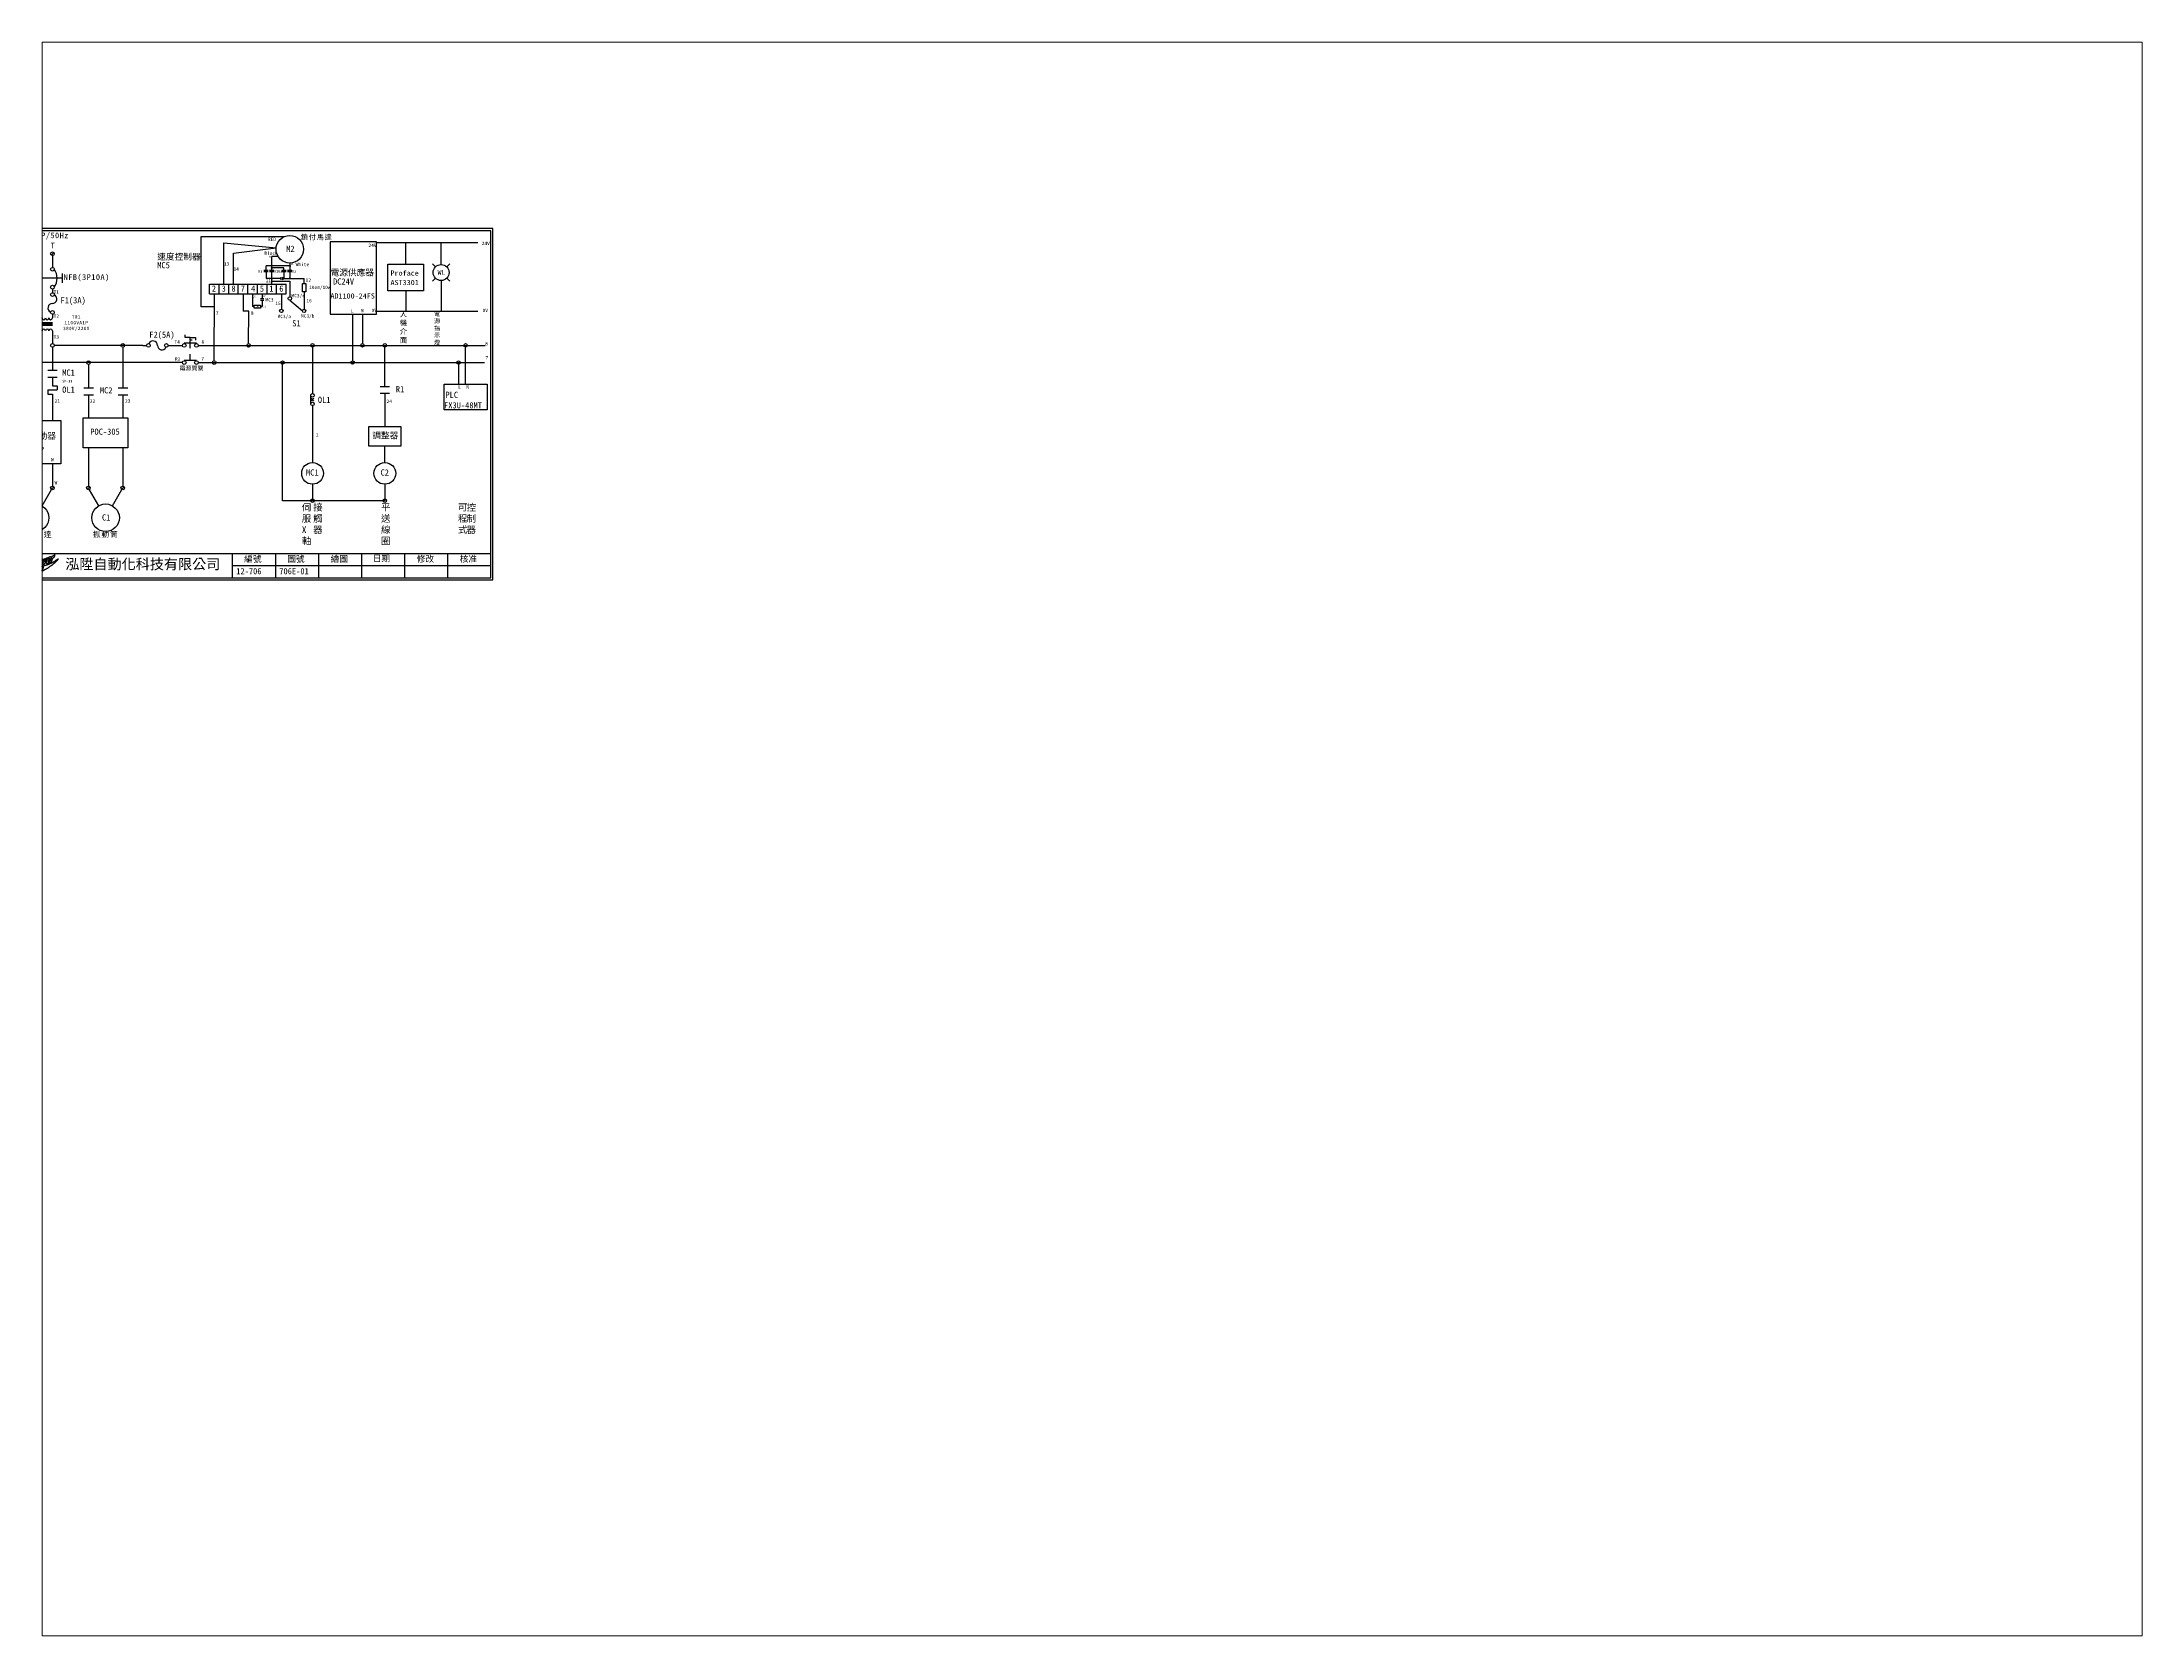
# Paper-space layout '配置1' of a CAD drawing. Extents: x 26 to 231, y 20 to 176.
# The model-space entities are those that its viewports show. They can reach past a viewport. Long polylines and large blocks are cut down to what shows.
import ezdxf
from ezdxf.enums import TextEntityAlignment as Align

# ---------------------------------------------------------------- set-up
doc = ezdxf.new("R2010")
doc.units = 0
doc.linetypes.add('DASHED', pattern=[0.2, 0.1, -0.1])
doc.linetypes.add('HIDDEN9', pattern=[3.5, 2, -1.5])
doc.layers.get('0').update_dxf_attribs({"linetype": 'CONTINUOUS'})
for name, color, linetype in [('7', 7, 'CONTINUOUS'), ('圖框層', 7, 'CONTINUOUS'), ('標尺寸層', 3, 'CONTINUOUS'), ('輪廓線層', 7, 'CONTINUOUS')]:
    doc.layers.add(name, color=color, linetype=linetype)
doc.styles.add('CNS', font='romanc.shx', dxfattribs={"bigfont": 'chineset.shx'})
doc.styles.add('STSL', font='KAIU.TTF')
doc.styles.add('標楷體', font='KAIU.TTF')

# ---------------------------------------------------------------- blocks, each defined once
blk = doc.blocks.new('FUSE')
at = {"color": 7}
for p, q in [((0, 0), (2.1, 0)), ((14.6, 0), (16.8, 0))]:
    blk.add_line(p, q, dxfattribs=at)
for centre in [(3.2, 0), (13.6, 0)]:
    blk.add_circle(centre, 1.07)
for centre, start, end in [((5.8, 0), 0, 156.116), ((11, 0), 180, 336.116)]:
    blk.add_arc(centre, 2.59, start, end, dxfattribs=at)

msp = doc.modelspace()

# ---------------------------------------------------------------- linework, layer by layer
for p, q in [((195.8, 451.7), (168.8, 451.7)), ((168.8, 451.7), (168.8, 409.7)), ((195.8, 409.7), (195.8, 451.7)), ((-1.7, 445.5), (-3.2, 444)), ((8.3, 445.5), (6.8, 444)), ((225.6, 451.1), (195.8, 451.1)), ((254.6, 451.1), (225.6, 451.1)), ((233.3, 442.5), (233.3, 451.1)), ((233.3, 438.6), (233.3, 442.5)), ((230, 437.2), (228.2, 439)), ((230, 430.6), (228.2, 428.9)), ((233.3, 429.3), (233.3, 425.3)), ((236.6, 437.2), (238.3, 439)), ((236.6, 430.6), (238.3, 428.9)), ((233.3, 425.3), (233.3, 411.2)), ((7.5, 407.5), (7.5, 407.5)), ((168.8, 409.7), (191.8, 409.7)), ((181.9, 409.7), (181.9, 382.6)), ((187.6, 409.7), (187.6, 392.6)), ((191.8, 409.7), (195.8, 409.7)), ((225.6, 411.2), (195.8, 411.2)), ((254.6, 411.2), (225.6, 411.2)), ((7.5, 400.1), (7.5, 392.7)), ((7.5, 390.5), (7.6, 377.2)), ((60.1, 391.6), (8.6, 391.6)), ((48.5, 390.5), (48.5, 366.9)), ((74.8, 391.6), (83, 391.6)), ((76.9, 391.6), (83, 391.6)), ((84.6, 396.2), (84.6, 397.7)), ((87.6, 396.2), (84.6, 396.2)), ((87.6, 396.2), (90.6, 396.2)), ((88.6, 394.6), (87.6, 394.9)), ((88.6, 394.6), (87.6, 394.4)), ((90.6, 396.2), (90.6, 394.7)), ((92.3, 391.6), (258.9, 391.6)), ((158.6, 391.6), (158.6, 363.6)), ((200.6, 367.8), (200.6, 391.6)), ((247.5, 369.1), (247.5, 391.6)), ((83, 381.6), (-11.4, 381.6)), ((28.5, 380.5), (28.5, 366.9)), ((92.3, 381.6), (258.5, 381.6)), ((7.5, 373.2), (7.5, 368.2)), ((235, 369.1), (260, 369.1)), ((235, 354.1), (235, 369.1)), ((260, 369.1), (260, 354.1)), ((28.4, 362.9), (28.4, 357)), ((28.4, 357), (28.4, 349.5)), ((48.4, 362.9), (48.4, 357)), ((48.4, 357), (48.4, 349.5)), ((158.6, 356.6), (158.6, 323.6)), ((200.6, 363.8), (200.6, 344.4)), ((260, 354.1), (235, 354.1)), ((28.4, 332.1), (28.4, 309.8)), ((48.4, 332.1), (48.4, 309.8)), ((200.6, 323.6), (200.6, 333.1)), ((7.5, 322.9), (7.5, 309.8)), ((-1.7, 309.5), (-3.3, 308)), ((1.5, 298.4), (7, 307.9)), ((8.3, 309.5), (6.8, 308)), ((29.2, 309.5), (27.7, 308)), ((34.4, 298.4), (29, 307.8)), ((42.4, 298.4), (47.9, 307.9)), ((49.2, 309.5), (47.7, 308)), ((158.6, 311), (158.6, 301.4)), ((200.6, 311), (200.6, 301.4))]:
    msp.add_line(p, q)
at = {"color": 7, "linetype": 'HIDDEN9'}
msp.add_line((13.2, 430.6), (-9.8, 430.6), dxfattribs=at)
msp.add_lwpolyline([(191.3, 344.4), (209.9, 344.4), (209.9, 333.1), (191.3, 333.1)], close=True)
for centre, radius in [((145.4, 447.4), 8), ((-2.4, 444.8), 1.07), ((7.5, 444.8), 1.07), ((-2.4, 435.8), 1.07), ((7.5, 435.8), 1.07), ((233.3, 433.9), 4.64), ((-2.4, 425.4), 1.07), ((7.5, 425.4), 1.07), ((7.5, 391.6), 1.07), ((48.4, 391.6), 1.07), ((121.5, 391.6), 1.07), ((187.6, 391.6), 1), ((28.4, 381.6), 1.07), ((101.5, 381.6), 1.07), ((181.9, 381.6), 1), ((158.6, 317.3), 6.3), ((200.6, 317.3), 6.3), ((-2.5, 308.8), 1.07), ((7.5, 308.8), 1.07), ((28.4, 308.8), 1.07), ((48.4, 308.8), 1.07), ((-2.5, 291.5), 8), ((38.4, 291.5), 8)]:
    msp.add_circle(centre, radius)
at = {"color": 7}
for centre in [(-8.8, 430.6), (1.2, 430.6)]:
    msp.add_arc(centre, 9.05, 325.1286, 34.8714, dxfattribs=at)
at = {"layer": '7'}
for p, q in [((84.1, 393), (91.2, 393)), ((87.6, 394.9), (87.6, 396.2)), ((87.6, 393), (87.6, 394.4)), ((84.1, 383), (91.2, 383))]:
    msp.add_line(p, q, dxfattribs=at)
at = {"layer": '7', "linetype": 'DASHED'}
msp.add_line((87.6, 383), (87.6, 393), dxfattribs=at)
at = {"layer": '7'}
for centre in [(84.1, 391.6), (91.2, 391.6), (84.1, 381.6), (91.2, 381.6)]:
    msp.add_circle(centre, 1.07, dxfattribs=at)
at = {"layer": '圖框層', "color": 7}
for p, q in [((263.4, 459.4), (-23.6, 459.4)), ((262.2, 458.2), (-22.3, 458.2)), ((262.2, 256.7), (262.2, 458.2)), ((263.4, 255.5), (263.4, 459.4)), ((-22.3, 270.7), (262.2, 270.7)), ((112.2, 256.7), (112.2, 270.7)), ((137.2, 256.7), (137.2, 270.7)), ((162.2, 256.7), (162.2, 270.7)), ((187.2, 256.7), (187.2, 270.7)), ((212.2, 256.7), (212.2, 270.7)), ((237.2, 256.7), (237.2, 270.7)), ((-22.3, 256.7), (262.2, 256.7)), ((112.2, 263.7), (262.2, 263.7)), ((-23.6, 255.5), (263.4, 255.5))]:
    msp.add_line(p, q, dxfattribs=at)
at = {"layer": '標尺寸層', "color": 7}
for p, q in [((94, 414), (94, 454.9)), ((94, 454.9), (142.4, 454.9)), ((-2.4, 443.7), (-2.4, 436.8)), ((7.5, 443.7), (7.5, 436.8)), ((107.1, 427.1), (107.1, 451.1)), ((107.1, 451.1), (137.4, 448.2)), ((112.7, 445.2), (137.4, 448.2)), ((112.7, 427.1), (112.7, 445.2)), ((138.5, 443.3), (135, 443.3)), ((135, 435.3), (135, 443.3)), ((145.4, 439.4), (145.4, 435.3)), ((212.8, 438.7), (212.8, 451.1)), ((13.2, 433.3), (13.2, 427.9)), ((98.8, 421.6), (98.8, 427.1)), ((98.8, 427.1), (104.3, 427.1)), ((104.3, 421.6), (104.3, 427.1)), ((104.3, 421.6), (104.3, 427.1)), ((104.3, 427.1), (109.9, 427.1)), ((109.9, 421.6), (109.9, 427.1)), ((109.9, 421.6), (109.9, 427.1)), ((109.9, 427.1), (115.5, 427.1)), ((115.5, 421.6), (115.5, 427.1)), ((115.5, 421.6), (115.5, 427.1)), ((115.5, 427.1), (121, 427.1)), ((121, 421.6), (121, 427.1)), ((121, 421.6), (121, 427.1)), ((121, 427.1), (126.6, 427.1)), ((126.6, 421.6), (126.6, 427.1)), ((126.6, 421.6), (126.6, 427.1)), ((126.6, 427.1), (132.2, 427.1)), ((130.3, 435.3), (132.8, 435.3)), ((130.3, 434.4), (132.8, 434.4)), ((131.6, 435.3), (131.6, 437.7)), ((145.4, 437.7), (131.6, 437.7)), ((131.6, 434.4), (131.6, 430.5)), ((135, 430.5), (131.6, 430.5)), ((132.2, 421.6), (132.2, 427.1)), ((132.2, 421.6), (132.2, 427.1)), ((132.2, 427.1), (137.7, 427.1)), ((133.7, 435.3), (136.2, 435.3)), ((133.7, 434.4), (136.2, 434.4)), ((142, 436.6), (135, 436.6)), ((135, 427.1), (135, 434.4)), ((140.2, 430.5), (135, 430.5)), ((135, 428.8), (145.4, 428.8)), ((137.7, 421.6), (137.7, 427.1)), ((137.7, 421.6), (137.7, 427.1)), ((137.7, 427.1), (143.3, 427.1)), ((140.2, 431.3), (140.2, 429.7)), ((140.7, 435.3), (143.2, 435.3)), ((140.7, 434.4), (143.2, 434.4)), ((141.1, 430.5), (145.1, 430.5)), ((142, 435.3), (142, 436.6)), ((142, 434.4), (142, 430.5)), ((143.3, 421.6), (143.3, 427.1)), ((144.1, 435.3), (146.6, 435.3)), ((144.1, 434.4), (146.6, 434.4)), ((145.4, 434.4), (145.4, 430.8)), ((145.4, 428.8), (145.4, 419.8)), ((145.7, 430.5), (153.7, 430.5)), ((153.7, 427.5), (153.7, 430.5)), ((-2.4, 424.3), (-2.4, 424.3)), ((7.5, 424.3), (7.5, 424.3)), ((98.8, 421.6), (104.3, 421.6)), ((101.5, 382.7), (101.6, 421.6)), ((104.3, 421.6), (109.9, 421.6)), ((109.9, 421.6), (115.5, 421.6)), ((115.5, 421.6), (121, 421.6)), ((118.3, 421.6), (118.3, 411.5)), ((121, 421.6), (126.6, 421.6)), ((123.8, 421.6), (123.8, 414.2)), ((126.6, 421.6), (132.2, 421.6)), ((128.4, 418.8), (130.3, 418.8)), ((128.4, 417.9), (130.3, 417.9)), ((129.4, 421.6), (129.4, 418.8)), ((129.4, 417.9), (129.4, 414.2)), ((132.2, 421.6), (137.7, 421.6)), ((137.7, 421.6), (143.3, 421.6)), ((140.5, 421.6), (140.5, 412.6)), ((145.4, 417.8), (152.7, 411.6)), ((153.7, 422.7), (153.7, 412.6)), ((212.8, 423.2), (212.8, 411.2)), ((7.5, 404.7), (-12.4, 404.6)), ((7.5, 403.9), (-12.4, 403.9)), ((7.5, 403.2), (-12.4, 403.1)), ((101.6, 414), (94, 414)), ((121.6, 411.5), (118.3, 411.5)), ((121.5, 392.7), (121.6, 411.5)), ((124.8, 414.2), (123.8, 414.2)), ((128.4, 414.2), (129.4, 414.2)), ((141.2, 301.4), (141.2, 381.6)), ((243.4, 381.6), (243.4, 369.1)), ((4.8, 377.2), (10.3, 377.2)), ((4.8, 373.2), (10.3, 373.2)), ((7.5, 368.2), (10.3, 368.2)), ((10.3, 368.2), (10.3, 365.7)), ((25.7, 366.9), (31.3, 366.9)), ((45.7, 366.9), (51.3, 366.9)), ((197.8, 367.8), (203.4, 367.8)), ((4.8, 365.7), (10.3, 365.7)), ((4.8, 365.7), (4.8, 363.2)), ((4.8, 363.2), (7.5, 363.2)), ((7.5, 363.2), (7.5, 361.8)), ((7.5, 361.8), (7.5, 347.9)), ((25.7, 362.9), (31.3, 362.9)), ((28.4, 362.9), (28.4, 357)), ((45.7, 362.9), (51.3, 362.9)), ((157.6, 357.6), (157.6, 362.6)), ((157.6, 359.2), (159.3, 361)), ((158.5, 360.1), (157.6, 361)), ((159.3, 359.2), (158.5, 360.1)), ((197.8, 363.8), (203.4, 363.8)), ((-17.5, 347.9), (7.5, 347.9)), ((7.5, 347.9), (12.5, 347.9)), ((12.5, 347.9), (12.5, 322.9)), ((12.5, 322.9), (-12.5, 322.9)), ((-2.5, 309.8), (-2.5, 322.9)), ((-2.5, 299.5), (-2.5, 307.7)), ((200.6, 301.4), (141.2, 301.4))]:
    msp.add_line(p, q, dxfattribs=at)
for points in [[(152.7, 427.5), (154.7, 427.5), (154.7, 422.7), (152.7, 422.7)], [(202.4, 438.7), (223.1, 438.7), (223.1, 423.2), (202.4, 423.2)], [(124.8, 415), (128.4, 415), (128.4, 413.3), (124.8, 413.3)], [(25.3, 349.5), (51.3, 349.5), (51.3, 332.1), (25.3, 332.1)]]:
    msp.add_lwpolyline(points, close=True, dxfattribs=at)
for centre, radius in [((135, 436.6), 0.3), ((135, 430.5), 0.3), ((145.4, 437.7), 0.3), ((145.4, 430.5), 0.3), ((145.4, 418.8), 1), ((140.5, 411.6), 1), ((153.7, 411.6), 1), ((158.6, 391.6), 1), ((200.6, 391.6), 1), ((247.5, 391.6), 1), ((141.2, 381.6), 1), ((243.4, 381.6), 1), ((158.6, 362.6), 1), ((158.6, 357.6), 1), ((158.6, 301.4), 1), ((200.6, 301.4), 1)]:
    msp.add_circle(centre, radius, dxfattribs=at)
for centre, radius, start, end in [((142.3, 430.5), 1.19, 138.7324, 221.2676), ((-5.5, 407.5), 1, 180, 0), ((-3.5, 407.5), 1, 180, 0), ((-1.5, 407.5), 1, 180, 0), ((0.5, 407.5), 1, 180, 0), ((2.5, 407.5), 1, 180, 0), ((4.5, 407.5), 1, 180, 0), ((6.5, 407.5), 1, 180, 0), ((-5.5, 400.1), 1, 0, 180), ((-3.5, 400.1), 1, 0, 180), ((-1.5, 400.1), 1, 0, 180), ((0.5, 400.1), 1, 0, 180), ((2.5, 400.1), 1, 0, 180), ((4.5, 400.1), 1, 0, 180), ((6.5, 400.1), 1, 0.16, 179.8402)]:
    msp.add_arc(centre, radius, start, end, dxfattribs=at)
at = {"layer": '輪廓線層', "color": 116}
for points in [[(1.5, 264.1), (0.7, 263.9), (1.3, 267.1), (2.1, 267.5), (1.7, 265.5), (2.7, 267.7), (3.4, 267.9), (2.9, 265.9), (3.8, 268.1), (4.7, 268.4), (2.8, 264.4), (2, 264.2), (2.4, 266.1)], [(6.4, 267.2), (6.3, 267.2), (6.3, 267.1), (6.3, 267.1), (6.3, 267), (6.3, 267), (6.3, 267), (6.3, 266.9), (6.3, 266.9), (6.2, 266.9), (6.2, 266.9), (6.2, 266.8), (6.2, 266.8), (6.2, 266.8), (6.2, 266.8), (6.2, 266.8), (6.1, 266.8), (6.1, 266.8), (6.1, 266.8), (6.1, 266.8), (6, 266.8), (6, 266.7), (5.9, 266.7), (5.9, 266.7), (5.8, 266.7), (5.8, 266.7), (5.7, 266.7), (5.6, 266.7), (5.6, 266.6), (5.5, 266.6), (5.4, 266.6), (5.4, 266.6), (5.3, 266.6), (5.3, 266.6), (5.2, 266.5), (5.2, 266.5), (5.1, 266.5), (5.1, 266.5), (5, 266.5), (5, 266.5), (5, 266.5), (4.9, 266.5), (4.9, 266.4), (4.9, 266.4), (4.9, 266.4), (4.9, 266.4), (4.9, 266.4), (4.9, 266.4), (4.8, 266.4), (4.8, 266.3), (4.8, 266.3), (4.8, 266.3), (4.8, 266.3), (4.8, 266.3), (4.8, 266.2), (4.8, 266.2), (4.8, 266.2), (4.8, 266.2), (4.8, 266.1), (4.8, 266.1), (4.8, 266.1), (4.8, 266.1), (4.8, 266.1), (4.8, 266), (4.8, 266), (4.8, 266), (4.8, 266), (4.8, 266), (4.8, 266), (4.8, 266), (4.8, 265.9), (4.8, 265.9), (4.8, 265.9), (4.9, 265.9), (4.9, 265.9), (4.9, 265.9), (4.9, 265.9), (4.9, 265.9), (5, 265.9), (5, 265.9), (5, 265.9), (5, 265.9), (5, 266), (5.1, 266), (5.1, 266), (5.1, 266), (5.1, 266), (5.1, 266), (5.1, 266), (5.2, 266.1), (5.2, 266.1), (5.2, 266.1), (5.2, 266.1), (5.2, 266.1), (5.3, 266.1), (5.3, 266.2), (5.3, 266.2), (5.3, 266.2), (5.3, 266.2), (5.3, 266.2), (5.3, 266.3), (5.4, 266.3), (5.4, 266.3), (5.4, 266.3), (5.5, 266.3), (5.5, 266.3), (5.6, 266.3), (5.6, 266.4), (5.7, 266.4), (5.8, 266.4), (5.8, 266.3), (5.8, 266.3), (5.9, 266.3), (5.9, 266.2), (5.8, 266.1), (5.8, 266.1), (5.8, 266), (5.7, 265.9), (5.6, 265.8), (5.6, 265.7), (5.5, 265.6), (5.5, 265.5), (5.4, 265.4), (5.3, 265.4), (5.3, 265.3), (5.2, 265.3), (5.2, 265.2), (5.1, 265.2), (5.1, 265.1), (5, 265.1), (5, 265.1), (5, 265.1), (4.9, 265), (4.9, 265), (4.8, 265), (4.8, 265), (4.8, 265), (4.8, 264.9), (4.7, 264.9), (4.7, 264.9), (4.7, 264.9), (4.6, 264.9), (4.6, 264.9), (4.6, 264.9), (4.6, 264.9), (4.6, 264.9), (4.5, 264.8), (4.5, 264.8), (4.5, 264.8), (4.5, 264.8), (4.4, 264.8), (4.4, 264.8), (4.4, 264.8), (4.4, 264.8), (4.3, 264.8), (4.3, 264.8), (4.3, 264.8), (4.2, 264.8), (4.2, 264.9), (4.2, 264.9), (4.1, 264.9), (4.1, 264.9), (4.1, 264.9), (4.1, 264.9), (4.1, 264.9), (4, 264.9), (4, 265), (4, 265), (4, 265), (4, 265), (4, 265.1), (4, 265.1), (3.9, 265.1), (3.9, 265.2), (3.9, 265.2), (3.9, 265.3), (3.9, 265.3), (3.9, 265.3), (3.9, 265.4), (3.9, 265.4), (3.9, 265.5), (3.9, 265.5), (3.9, 265.6), (3.9, 265.6), (3.9, 265.7), (3.9, 265.7), (3.9, 265.8), (3.9, 265.8), (4, 265.9), (4, 266), (4, 266), (4, 266.1), (4, 266.2), (4.1, 266.3), (4.1, 266.4), (4.1, 266.4), (4.1, 266.5), (4.2, 266.6), (4.2, 266.7), (4.3, 266.8), (4.3, 266.9), (4.3, 267), (4.4, 267.1), (4.4, 267.2), (4.5, 267.3), (4.5, 267.4), (4.6, 267.5), (4.6, 267.6), (4.7, 267.7), (4.8, 267.8), (4.8, 267.9), (4.9, 268), (4.9, 268), (5, 268.1), (5.1, 268.2), (5.1, 268.3), (5.2, 268.3), (5.2, 268.4), (5.2, 268.4), (5.3, 268.5), (5.3, 268.5), (5.4, 268.5), (5.4, 268.6), (5.4, 268.6), (5.5, 268.6), (5.5, 268.7), (5.6, 268.7), (5.6, 268.7), (5.6, 268.8), (5.7, 268.8), (5.7, 268.8), (5.8, 268.8), (5.8, 268.9), (5.8, 268.9), (5.9, 268.9), (5.9, 268.9), (6, 268.9), (6, 268.9), (6, 269), (6.1, 269), (6.1, 269), (6.1, 269), (6.2, 269), (6.2, 269), (6.2, 269), (6.2, 269), (6.3, 269), (6.3, 269), (6.3, 269), (6.3, 269), (6.4, 269), (6.4, 269), (6.4, 269), (6.4, 269), (6.4, 268.9), (6.5, 268.9), (6.5, 268.9), (6.5, 268.9), (6.5, 268.9), (6.5, 268.9), (6.5, 268.8), (6.6, 268.8), (6.6, 268.8), (6.6, 268.8), (6.6, 268.7), (6.6, 268.7), (6.6, 268.7), (6.6, 268.6), (6.6, 268.6), (6.6, 268.6), (6.6, 268.5), (6.6, 268.5), (6.6, 268.5), (6.6, 268.4), (6.6, 268.4), (6.6, 268.3), (6.6, 268.3), (6.6, 268.2), (6.6, 268.2), (6.6, 268.1), (6.6, 268.1), (6.6, 268), (6.6, 268), (6.6, 267.9), (6.6, 267.9), (6.5, 267.8), (6.5, 267.8), (6.5, 267.7), (6.5, 267.7), (6.5, 267.6), (6.5, 267.5), (6.5, 267.5), (6.4, 267.4), (6.4, 267.4), (6.4, 267.3), (6.4, 267.3)], [(7.6, 267.8), (7.4, 267.3), (7.2, 266.9), (6.8, 265.6), (5.9, 265.4), (7.4, 269.3), (8.1, 269.6), (8, 269.2), (8.3, 269.6), (8.6, 269.9), (8.9, 270), (8.3, 268.3), (8.2, 268.3), (8, 268.2), (7.8, 268.1)], [(-2.7, 264.9), (-2.6, 264.9), (-2.6, 264.9), (-2.6, 264.9), (-2.6, 264.9), (-2.6, 264.9), (-2.6, 264.9), (-2.6, 264.9), (-2.6, 264.9), (-2.6, 264.9), (-2.6, 264.9), (-2.6, 264.8), (-2.6, 264.8), (-2.6, 264.8), (-2.6, 264.8), (-2.6, 264.8), (-2.6, 264.8), (-2.6, 264.7), (-2.6, 264.7), (-2.6, 264.7), (-2.6, 264.7), (-2.6, 264.7), (-2.6, 264.6), (-2.6, 264.6), (-2.6, 264.6), (-2.6, 264.6), (-2.6, 264.5), (-2.6, 264.5), (-2.6, 264.5), (-2.6, 264.4), (-2.6, 264.4), (-2.6, 264.4), (-2.6, 264.3), (-2.7, 264.3), (-2.7, 264.3), (-2.7, 264.2), (-2.7, 264.2), (-2.7, 264.2), (-2.7, 264.2), (-2.7, 264.1), (-2.8, 264.1), (-2.8, 264.1), (-2.8, 264), (-2.8, 264), (-2.8, 264), (-2.8, 263.9), (-2.8, 263.9), (-2.9, 263.9), (-2.9, 263.9), (-2.9, 263.8), (-2.9, 263.8), (-2.9, 263.8), (-2.9, 263.8), (-2.9, 263.8), (-3, 263.7), (-3, 263.7), (-3, 263.7), (-3, 263.7), (-3, 263.7), (-3, 263.7), (-3, 263.7), (-3.1, 263.6), (-3.1, 263.6), (-3.1, 263.6), (-3.1, 263.6), (-3.1, 263.6), (-3.1, 263.6), (-3.1, 263.6), (-3.2, 263.6), (-3.2, 263.6), (-3.2, 263.6), (-3.2, 263.6), (-3.2, 263.6), (-3.2, 263.6), (-3.2, 263.6), (-3.2, 263.6), (-3.3, 263.6), (-3.3, 263.6), (-3.3, 263.6), (-3.3, 263.6), (-3.3, 263.7), (-3.3, 263.7), (-3.3, 263.7), (-3.3, 263.7), (-3.3, 263.7), (-3.3, 263.8), (-3.3, 263.8), (-3.3, 263.8), (-3.3, 263.8), (-3.3, 263.8), (-3.3, 263.9), (-3.3, 263.9), (-3.3, 263.9), (-3.3, 263.9), (-3.3, 264), (-3.2, 264), (-3.2, 264), (-3.2, 264.1), (-3.2, 264.1), (-3.2, 264.1), (-3.2, 264.1), (-3.2, 264.2), (-3.2, 264.2), (-3.2, 264.2), (-3.2, 264.2), (-3.2, 264.3), (-3.1, 264.3), (-3.1, 264.3), (-3.1, 264.4), (-3.1, 264.4), (-3.1, 264.4), (-3.1, 264.5), (-3.1, 264.5), (-3, 264.5), (-3, 264.5), (-3, 264.6), (-3, 264.6), (-3, 264.6), (-3, 264.7), (-2.9, 264.7), (-2.9, 264.7), (-2.9, 264.7), (-2.9, 264.8), (-2.9, 264.8), (-2.9, 264.8), (-2.8, 264.8), (-2.8, 264.8), (-2.8, 264.9), (-2.8, 264.9), (-2.8, 264.9), (-2.8, 264.9), (-2.7, 264.9), (-2.7, 264.9), (-2.7, 264.9), (-2.7, 264.9), (-2.7, 264.9)], [(-1.3, 263.2), (-1.4, 263.2), (-1.4, 263.2), (-1.4, 263.2), (-1.5, 263.2), (-1.5, 263.2), (-1.5, 263.3), (-1.5, 263.3), (-1.6, 263.3), (-1.6, 263.3), (-1.6, 263.3), (-1.6, 263.3), (-1.6, 263.3), (-1.7, 263.4), (-1.7, 263.4), (-1.7, 263.4), (-1.7, 263.4), (-1.7, 263.4), (-1.7, 263.5), (-1.8, 263.5), (-1.8, 263.5), (-1.8, 263.5), (-1.8, 263.6), (-1.8, 263.6), (-1.8, 263.6), (-1.8, 263.7), (-1.8, 263.7), (-1.8, 263.7), (-1.8, 263.8), (-1.8, 263.8), (-1.8, 263.8), (-1.8, 263.9), (-1.8, 263.9), (-1.8, 263.9), (-1.8, 264), (-1.8, 264), (-1.8, 264.1), (-1.8, 264.1), (-1.8, 264.1), (-1.8, 264.2), (-1.7, 264.2), (-1.7, 264.3), (-1.7, 264.3), (-1.7, 264.3), (-1.7, 264.4), (-1.7, 264.4), (-1.7, 264.5), (-1.7, 264.5), (-1.6, 264.5), (-1.6, 264.6), (-1.6, 264.6), (-1.6, 264.6), (-1.6, 264.7), (-1.6, 264.7), (-1.6, 264.8), (-1.5, 264.8), (-1.5, 264.8), (-1.5, 264.9), (-1.5, 264.9), (-1.5, 265), (-1.4, 265), (-1.4, 265.1), (-1.4, 265.2), (-1.4, 265.2), (-1.3, 265.3), (-1.3, 265.4), (-1.3, 265.5), (-1.2, 265.5), (-1.2, 265.6), (-1.1, 265.7), (-1.1, 265.8), (-1, 265.8), (-1, 265.9), (-0.9, 266), (-0.9, 266), (-0.8, 266.1), (-0.8, 266.2), (-0.7, 266.2), (-0.7, 266.3), (-0.6, 266.3), (-0.6, 266.4), (-0.6, 266.4), (-0.5, 266.4), (-0.5, 266.5), (-0.4, 266.5), (-0.4, 266.5), (-0.4, 266.6), (-0.3, 266.6), (-0.3, 266.6), (-0.2, 266.6), (-0.2, 266.7), (-0.2, 266.7), (-0.1, 266.7), (-0.1, 266.7), (0, 266.7), (0, 266.8), (0, 266.8), (0.1, 266.8), (0.1, 266.8), (0.1, 266.8), (0.1, 266.8), (0.2, 266.8), (0.2, 266.8), (0.2, 266.9), (0.2, 266.9), (0.2, 266.9), (0.3, 266.9), (0.3, 266.9), (0.3, 266.9), (0.4, 266.9), (0.4, 266.9), (0.4, 266.9), (0.4, 266.9), (0.5, 266.9), (0.5, 266.9), (0.5, 266.9), (0.5, 266.9), (0.6, 266.9), (0.6, 266.9), (0.6, 266.8), (0.6, 266.8), (0.7, 266.8), (0.7, 266.8), (0.7, 266.8), (0.7, 266.7), (0.7, 266.7), (0.8, 266.7), (0.8, 266.7), (0.8, 266.6), (0.8, 266.6), (0.8, 266.5), (0.8, 266.5), (0.8, 266.4), (0.8, 266.4), (0.8, 266.3), (0.8, 266.3), (0.8, 266.2), (0.8, 266.2), (0.8, 266.1), (0.8, 266), (0.8, 266), (0.8, 265.9), (0.8, 265.9), (0.8, 265.8), (0.7, 265.7), (0.7, 265.7), (0.7, 265.6), (0.7, 265.6), (0.7, 265.5), (0.6, 265.5), (0.6, 265.4), (0.6, 265.4), (0.6, 265.3), (0.5, 265.3), (0.5, 265.2), (0.5, 265.1), (0.5, 265.1), (0.4, 265), (0.4, 265), (0.4, 264.9), (0.4, 264.9), (0.3, 264.8), (0.3, 264.7), (0.3, 264.7), (0.2, 264.6), (0.2, 264.5), (0.2, 264.4), (0.1, 264.4), (0.1, 264.3), (0, 264.2), (0, 264.2), (-0.1, 264.1), (-0.1, 264), (-0.2, 263.9), (-0.2, 263.9), (-0.3, 263.8), (-0.3, 263.8), (-0.4, 263.7), (-0.5, 263.7), (-0.5, 263.6), (-0.6, 263.6), (-0.6, 263.5), (-0.7, 263.5), (-0.7, 263.5), (-0.8, 263.5), (-0.8, 263.4), (-0.8, 263.4), (-0.9, 263.4), (-0.9, 263.4), (-0.9, 263.3), (-1, 263.3), (-1, 263.3), (-1, 263.3), (-1.1, 263.3), (-1.1, 263.2), (-1.2, 263.2), (-1.2, 263.2), (-1.2, 263.2), (-1.3, 263.2), (-1.3, 263.2)], [(-0.6, 265.3), (-0.6, 265.3), (-0.6, 265.3), (-0.6, 265.4), (-0.5, 265.4), (-0.5, 265.5), (-0.5, 265.5), (-0.5, 265.5), (-0.5, 265.6), (-0.4, 265.6), (-0.4, 265.6), (-0.4, 265.7), (-0.4, 265.7), (-0.3, 265.7), (-0.3, 265.7), (-0.3, 265.8), (-0.3, 265.8), (-0.3, 265.8), (-0.2, 265.8), (-0.2, 265.8), (-0.2, 265.8), (-0.2, 265.8), (-0.1, 265.8), (-0.1, 265.8), (-0.1, 265.8), (-0.1, 265.8), (-0.1, 265.8), (-0.1, 265.8), (-0.1, 265.8), (-0.1, 265.7), (-0.1, 265.7), (0, 265.7), (0, 265.7), (0, 265.7), (0, 265.6), (0, 265.6), (-0.1, 265.6), (-0.1, 265.6), (-0.1, 265.5), (-0.1, 265.5), (-0.1, 265.5), (-0.1, 265.4), (-0.1, 265.4), (-0.1, 265.4), (-0.1, 265.4), (-0.1, 265.3), (-0.1, 265.3), (-0.1, 265.3), (-0.2, 265.2), (-0.2, 265.2), (-0.2, 265.2), (-0.2, 265.1), (-0.2, 265.1), (-0.2, 265.1), (-0.2, 265), (-0.2, 265), (-0.2, 265), (-0.3, 264.9), (-0.3, 264.9), (-0.3, 264.9), (-0.3, 264.8), (-0.3, 264.8), (-0.3, 264.8), (-0.3, 264.7), (-0.4, 264.7), (-0.4, 264.7), (-0.4, 264.7), (-0.4, 264.6), (-0.4, 264.6), (-0.4, 264.6), (-0.4, 264.6), (-0.5, 264.5), (-0.5, 264.5), (-0.5, 264.5), (-0.5, 264.5), (-0.5, 264.5), (-0.5, 264.4), (-0.5, 264.4), (-0.5, 264.4), (-0.6, 264.4), (-0.6, 264.4), (-0.6, 264.4), (-0.6, 264.3), (-0.6, 264.3), (-0.6, 264.3), (-0.7, 264.3), (-0.7, 264.3), (-0.7, 264.3), (-0.7, 264.3), (-0.7, 264.3), (-0.7, 264.3), (-0.8, 264.2), (-0.8, 264.2), (-0.8, 264.2), (-0.8, 264.2), (-0.8, 264.2), (-0.8, 264.3), (-0.9, 264.3), (-0.9, 264.3), (-0.9, 264.3), (-0.9, 264.3), (-0.9, 264.3), (-0.9, 264.3), (-0.9, 264.3), (-0.9, 264.3), (-0.9, 264.4), (-0.9, 264.4), (-0.9, 264.4), (-0.9, 264.4), (-0.9, 264.4), (-0.9, 264.5), (-0.9, 264.5), (-0.9, 264.5), (-0.9, 264.5), (-0.9, 264.6), (-0.9, 264.6), (-0.9, 264.6), (-0.9, 264.7), (-0.8, 264.7), (-0.8, 264.7), (-0.8, 264.8), (-0.8, 264.8), (-0.8, 264.8), (-0.8, 264.9), (-0.8, 264.9), (-0.8, 264.9), (-0.8, 264.9), (-0.8, 265), (-0.8, 265), (-0.8, 265), (-0.7, 265.1), (-0.7, 265.1), (-0.7, 265.1), (-0.7, 265.2), (-0.7, 265.2), (-0.6, 265.2)], [(5.7, 267.4), (5.7, 267.4), (5.7, 267.4), (5.6, 267.4), (5.6, 267.4), (5.6, 267.4), (5.6, 267.4), (5.5, 267.4), (5.5, 267.3), (5.5, 267.3), (5.4, 267.3), (5.4, 267.3), (5.4, 267.3), (5.4, 267.3), (5.4, 267.3), (5.3, 267.3), (5.3, 267.3), (5.3, 267.3), (5.3, 267.3), (5.2, 267.3), (5.2, 267.3), (5.2, 267.3), (5.2, 267.3), (5.2, 267.3), (5.2, 267.3), (5.2, 267.3), (5.2, 267.4), (5.2, 267.4), (5.2, 267.4), (5.2, 267.4), (5.2, 267.5), (5.2, 267.5), (5.3, 267.5), (5.3, 267.5), (5.3, 267.6), (5.3, 267.6), (5.3, 267.6), (5.3, 267.7), (5.4, 267.7), (5.4, 267.7), (5.4, 267.7), (5.4, 267.8), (5.4, 267.8), (5.5, 267.8), (5.5, 267.8), (5.5, 267.9), (5.5, 267.9), (5.5, 267.9), (5.6, 267.9), (5.6, 267.9), (5.6, 267.9), (5.6, 267.9), (5.6, 267.9), (5.7, 267.9), (5.7, 268), (5.7, 268), (5.7, 268), (5.7, 267.9), (5.7, 267.9), (5.8, 267.9), (5.8, 267.9), (5.8, 267.9), (5.8, 267.9), (5.8, 267.9), (5.8, 267.9), (5.8, 267.9), (5.8, 267.9), (5.8, 267.9), (5.8, 267.9), (5.8, 267.8), (5.8, 267.8), (5.8, 267.8), (5.8, 267.8), (5.8, 267.8), (5.8, 267.7), (5.8, 267.7), (5.8, 267.7), (5.8, 267.6), (5.8, 267.6), (5.8, 267.6), (5.8, 267.6), (5.8, 267.5), (5.8, 267.5), (5.8, 267.5), (5.8, 267.5), (5.7, 267.5), (5.7, 267.5), (5.7, 267.4)]]:
    msp.add_lwpolyline(points, close=True, dxfattribs=at)
at = {"layer": '輪廓線層', "color": 1}
msp.add_lwpolyline([(-4.7, 260.2), (-4.4, 260.3), (-4.1, 260.4), (-3.8, 260.4), (-3.6, 260.5), (-3.3, 260.6), (-3.1, 260.6), (-2.8, 260.7), (-2.6, 260.8), (-2.4, 260.8), (-2.2, 260.9), (-2, 261), (-1.8, 261), (-1.6, 261.1), (-1.5, 261.1), (-1.4, 261.2), (-1.2, 261.2), (-1.1, 261.2), (-1, 261.3), (-0.9, 261.3), (-0.8, 261.4), (-0.7, 261.4), (-0.6, 261.4), (-0.4, 261.5), (-0.3, 261.5), (-0.1, 261.6), (0, 261.7), (0.2, 261.7), (0.4, 261.8), (0.5, 261.9), (0.7, 261.9), (0.9, 262), (1, 262), (1.1, 262.1), (1.3, 262.1), (1.4, 262.2), (1.5, 262.2), (1.6, 262.3), (1.7, 262.3), (1.8, 262.3), (1.9, 262.4), (2, 262.4), (2.1, 262.5), (2.2, 262.5), (2.3, 262.5), (2.4, 262.6), (2.4, 262.6), (2.5, 262.6), (2.5, 262.7), (2.5, 262.7), (2.4, 262.7), (2.4, 262.7), (2.3, 262.7), (2.3, 262.7), (2.2, 262.7), (2.1, 262.8), (2.1, 262.8), (2, 262.8), (1.9, 262.8), (1.8, 262.8), (1.7, 262.8), (1.6, 262.8), (1.6, 262.8), (1.5, 262.8), (1.4, 262.8), (1.3, 262.9), (1.2, 262.9), (1.1, 262.9), (1, 262.9), (0.9, 262.9), (0.8, 262.9), (0.8, 262.9), (0.7, 262.9), (0.6, 262.9), (0.6, 262.9), (0.5, 263), (0.5, 263), (0.5, 263), (0.5, 263), (0.5, 263), (0.5, 263), (0.5, 263), (0.5, 263.1), (0.6, 263.1), (0.7, 263.1), (0.7, 263.1), (0.8, 263.1), (0.9, 263.2), (1.1, 263.2), (1.2, 263.2), (1.3, 263.3), (1.5, 263.3), (1.6, 263.4), (1.8, 263.4), (2, 263.4), (2.1, 263.5), (2.3, 263.6), (2.5, 263.6), (2.7, 263.7), (2.9, 263.7), (3, 263.8), (3.2, 263.8), (3.4, 263.9), (3.6, 264), (3.8, 264), (4, 264.1), (4.2, 264.1), (4.4, 264.2), (4.6, 264.3), (4.8, 264.4), (5, 264.4), (5.2, 264.5), (5.5, 264.6), (5.7, 264.7), (6, 264.8), (6.2, 265), (6.5, 265.1), (6.7, 265.2), (7, 265.3), (7.2, 265.4), (7.5, 265.5), (7.7, 265.6), (7.9, 265.7), (8, 265.8), (8.2, 265.9), (8.4, 266), (8.6, 266.1), (8.7, 266.2), (8.9, 266.3), (9.1, 266.4), (9.2, 266.5), (9.4, 266.7), (9.6, 266.8), (9.7, 266.9), (9.9, 267), (10, 267.1), (10.1, 267.2), (10.3, 267.3), (10.4, 267.4), (10.5, 267.4), (10.6, 267.5), (10.7, 267.6), (10.7, 267.6), (10.8, 267.6), (10.8, 267.6), (10.8, 267.6), (10.8, 267.5), (10.8, 267.5), (10.7, 267.4), (10.7, 267.4), (10.6, 267.3), (10.6, 267.2), (10.5, 267.1), (10.5, 267.1), (10.4, 267), (10.4, 266.9), (10.3, 266.8), (10.3, 266.8), (10.2, 266.7), (10.2, 266.6), (10.1, 266.6), (10, 266.5), (10, 266.4), (9.9, 266.3), (9.8, 266.3), (9.7, 266.2), (9.7, 266.1), (9.6, 266), (9.4, 265.9), (9.3, 265.8), (9.2, 265.7), (9.1, 265.5), (8.9, 265.4), (8.8, 265.3), (8.7, 265.1), (8.5, 265), (8.4, 264.9), (8.2, 264.7), (8, 264.6), (7.8, 264.4), (7.7, 264.3), (7.5, 264.1), (7.3, 264), (7.1, 263.8), (6.8, 263.7), (6.6, 263.5), (6.4, 263.3), (6.1, 263.2), (5.9, 263), (5.6, 262.8), (5.3, 262.6), (5.1, 262.5), (4.8, 262.3), (4.6, 262.1), (4.3, 262), (4, 261.8), (3.8, 261.7), (3.5, 261.5), (3.2, 261.4), (3, 261.2), (2.7, 261), (2.5, 260.9), (2.2, 260.7), (1.9, 260.6), (1.7, 260.5), (1.5, 260.3), (1.2, 260.2), (1, 260.1), (0.8, 260), (0.7, 259.9), (0.5, 259.8), (0.4, 259.7), (0.3, 259.7), (0.1, 259.6), (0, 259.6), (-0.1, 259.5), (-0.1, 259.5), (-0.2, 259.4), (-0.3, 259.4), (-0.3, 259.4), (-0.4, 259.4), (-0.4, 259.3), (-0.4, 259.4), (-0.4, 259.4), (-0.4, 259.4), (-0.4, 259.4), (-0.3, 259.5), (-0.2, 259.6), (-0.1, 259.6), (0, 259.7), (0.1, 259.8), (0.2, 259.9), (0.4, 260), (0.5, 260.1), (0.7, 260.3), (0.8, 260.4), (1, 260.5), (1.2, 260.6), (1.3, 260.7), (1.5, 260.8), (1.6, 261), (1.7, 261), (1.9, 261.1), (2, 261.2), (2, 261.3), (2.1, 261.3), (2.1, 261.4), (2.1, 261.4), (2.1, 261.4), (2, 261.4), (1.9, 261.3), (1.8, 261.3), (1.6, 261.2), (1.5, 261.1), (1.3, 261), (1, 260.9), (0.7, 260.8), (0.5, 260.7), (0.1, 260.5), (-0.2, 260.4), (-0.5, 260.3), (-0.8, 260.1), (-1.1, 260), (-1.4, 259.9), (-1.6, 259.8), (-1.8, 259.7), (-2.1, 259.6), (-2.3, 259.6), (-2.5, 259.5), (-2.7, 259.4), (-2.9, 259.4), (-3.2, 259.3), (-3.4, 259.2), (-3.7, 259.1), (-4, 259), (-4.3, 259), (-4.6, 258.9), (-4.9, 258.8)], dxfattribs=at)
at = {"layer": '輪廓線層', "color": 116}
for points in [[(-4.6, 263.1), (-4.6, 263.1), (-4.6, 263.1), (-4.6, 263.1), (-4.6, 263.1), (-4.6, 263.1), (-4.6, 263.1), (-4.6, 263), (-4.6, 263), (-4.6, 263), (-4.6, 263)], [(-4.6, 265.1), (-4.6, 265.1), (-4.6, 265.1), (-4.6, 265.1), (-4.5, 265.1), (-4.5, 265.1), (-4.5, 265.1), (-4.4, 265.1), (-4.4, 265), (-4.4, 265), (-4.4, 265), (-4.3, 265), (-4.3, 265), (-4.3, 265), (-4.3, 265), (-4.3, 265), (-4.3, 265), (-4.2, 265), (-4.2, 265), (-4.2, 264.9), (-4.2, 264.9), (-4.2, 264.9), (-4.2, 264.9), (-4.2, 264.9), (-4.2, 264.9), (-4.1, 264.8), (-4.1, 264.8), (-4.1, 264.8), (-4.1, 264.7), (-4.1, 264.7), (-4.1, 264.7), (-4.1, 264.7), (-4.1, 264.6), (-4.1, 264.6), (-4.1, 264.6), (-4.1, 264.5), (-4.1, 264.5), (-4.1, 264.5), (-4.1, 264.4), (-4.1, 264.4), (-4.1, 264.3), (-4.1, 264.3), (-4.1, 264.3), (-4.2, 264.2), (-4.2, 264.2), (-4.2, 264.1), (-4.2, 264.1), (-4.2, 264.1), (-4.2, 264), (-4.2, 264), (-4.2, 263.9), (-4.2, 263.9), (-4.2, 263.9), (-4.2, 263.8), (-4.2, 263.8), (-4.2, 263.8), (-4.3, 263.7), (-4.3, 263.7), (-4.3, 263.7), (-4.3, 263.6), (-4.3, 263.6), (-4.4, 263.6), (-4.4, 263.5), (-4.4, 263.5), (-4.5, 263.5), (-4.5, 263.5), (-4.6, 263.4), (-4.6, 263.4)], [(-4.6, 262), (-4.5, 262.4), (-4.3, 262.9), (-4.2, 263.4), (-3.9, 264.1), (-3.7, 264.8), (-3.5, 265.4), (-2.7, 265.7), (-2.7, 265.5), (-2.6, 265.7), (-2.3, 265.9), (-2, 266), (-1.8, 266), (-1.7, 266), (-1.6, 265.9), (-1.6, 265.6), (-1.6, 265.4), (-1.6, 265.1), (-1.7, 264.9), (-1.8, 264.6), (-1.9, 264.4), (-2.1, 264), (-2.3, 263.6), (-2.5, 263.2), (-2.8, 262.9), (-3.1, 262.7), (-3.2, 262.6), (-3.4, 262.6), (-3.5, 262.6), (-3.6, 262.7), (-3.6, 262.8), (-3.6, 262.9), (-3.7, 262.7), (-3.7, 262.5), (-3.8, 262.3), (-3.9, 261.9), (-4, 261.6), (-4.1, 261.5), (-4.1, 261.4), (-4.4, 261.3), (-4.9, 261.2)]]:
    msp.add_lwpolyline(points, dxfattribs=at)

# ---------------------------------------------------------------- block references
at = {"color": 7, "rotation": 270}
msp.add_blockref('FUSE', (7.5, 424.3), dxfattribs=at)
at = {"color": 7}
msp.add_blockref('FUSE', (60.1, 391.6), dxfattribs=at)

# ---------------------------------------------------------------- texts
msp.add_text('WL', height=2.86, dxfattribs=at).set_placement((233.5, 434), align=Align.MIDDLE_CENTER)
at = {"color": 0, "style": '標楷體'}
for s, insert, char_height, width, attachment_point in [('\\pt6.5;{\\T1.1;380VAC/3P/50Hz}', (-20.4, 457.1), 3.25, 35.213, 1), ('{\\T1.1;鎖付馬達}', (161, 456), 3, 24.145, 2), ('\\pt6.5;{\\T1.1;S}', (-3.4, 451.2), 3.25, 2, 1), ('\\pt6.5;{\\T1.1;T}', (6.5, 451.2), 3.25, 2, 1), ('\\pt6.5;{\\T1.1;NFB(3P10A)}', (27.4, 432.9), 3.25, 24.607, 2), ('\\pt6.5;{\\T1.1;TR1\\P1100VA1P\\P380V/220V}', (21.4, 409.1), 2, 17.631, 2), ('{\\T1.1;伺服馬達\\PX軸}', (-2.5, 283.5), 3.25, 24.145, 2), ('{\\T1.1;振動筒}', (38.4, 283.5), 3.25, 24.145, 2)]:
    msp.add_mtext(s, dxfattribs=dict(at, insert=insert, char_height=char_height, width=width, attachment_point=attachment_point))
at = {"layer": '圖框層', "color": 4, "style": 'STSL'}
for s, height, p in [('RED', 2, (132.7, 452.2)), ('24V', 2, (256.9, 449.8)), ('速度控制器', 3.6, (68.4, 441.3)), ('MC5', 3.6, (68.4, 436.4)), ('13', 2, (107.1, 437.9)), ('Black', 2, (130.6, 444.2)), ('30', 1, (133.2, 442.5)), ('M2', 3.6, (143.3, 445.9)), ('31', 1, (146, 438.5)), ('White', 2, (148.8, 437.6)), ('24V', 2, (191.1, 448.7)), ('14', 2, (112.7, 434.9)), ('R3', 1.5, (127.1, 433.8)), ('11', 2, (131.4, 428.3)), ('R2', 1.5, (136.4, 433.8)), ('R3', 1.5, (138.6, 433.8)), ('R2', 1.5, (146.7, 433.8)), ('12', 2, (154.6, 428.5)), ('電源供應器', 3.6, (169.1, 432.1)), ('DC24V', 3.6, (170.5, 426.9)), ('AST3301', 3, (203.9, 426.6)), ('Proface', 3, (203.9, 432.1)), ('T1', 2, (8.2, 421.7)), ('F1(3A)', 3.6, (12.2, 416)), ('2', 3.6, (100.1, 422.8)), ('3', 3.6, (105.8, 422.8)), ('8', 3.6, (111.5, 422.8)), ('7', 3.6, (116.9, 422.8)), ('4', 3.6, (122.9, 422.8)), ('19', 1, (124, 419.5)), ('5', 3.6, (128, 422.8)), ('17', 1, (129.7, 419.6)), ('MC3', 2, (131.3, 417.1)), ('1', 3.6, (133.5, 422.8)), ('15', 2, (137, 415)), ('6', 3.6, (139.3, 422.8)), ('MC3/c', 2, (146.4, 419.5)), ('16', 2, (155, 416.6)), ('10om/10w', 2, (156.6, 424.3)), ('AD1100-24FS', 3, (169, 418.8)), ('T2', 2, (8.2, 407.6)), ('7', 2, (102.4, 409.4)), ('8', 2, (122.8, 409.4)), ('VR', 1, (125.9, 413.7)), ('18', 1, (130, 413.7)), ('MC3/a', 2, (138.3, 407.4)), ('S1', 3.6, (146.8, 402.6)), ('MC3/b', 2, (151.9, 407.7)), ('L', 2, (180.8, 410.6)), ('N', 2, (186.7, 410.7)), ('0V', 2, (192.9, 410.9)), ('0V', 2, (257.4, 410.9)), ('T3', 2, (8.2, 395.5)), ('F2(5A)', 3.6, (63.8, 396)), ('T4', 2, (78.4, 392.6)), ('8', 2, (94.1, 392.6)), ('8', 2, (258.9, 391.6)), ('R2', 2, (78.7, 382.7)), ('7', 2, (94, 382.7)), ('7', 2, (259.1, 383.4)), ('SP-11', 1.5, (13.2, 370.1)), ('OL1', 3.6, (13.2, 364.1)), ('MC1', 3.6, (13.2, 374)), ('MC2', 3.6, (35.1, 363.7)), ('R1', 3.6, (207, 364.4)), ('L', 2, (243.2, 366.4)), ('N', 2, (247.9, 366.5)), ('21', 2, (8.8, 358.3)), ('22', 2, (29.3, 358.3)), ('23', 2, (49.7, 358.3)), ('OL1', 3.6, (161.7, 358.2)), ('24', 2, (201.6, 358.1)), ('FX3U-48MT', 3.6, (235, 355)), ('PLC', 3.6, (235.8, 361.1)), ('POC-305', 3.6, (29.5, 339.7)), ('調整器', 3.6, (193.3, 337.5)), ('東元TSDAP', 3, (-17.5, 329.8)), ('伺服驅動器', 3.6, (-15.6, 337.3)), ('1', 2, (160.5, 338.8)), ('V', 2, (-3.6, 324.3)), ('W', 2, (6.7, 324.3)), ('MC1', 3.6, (154.8, 316)), ('C2', 3.6, (198.1, 316)), ('V', 2, (-1.5, 310.9)), ('W', 2, (8.8, 310.9)), ('M1', 3.6, (-4.6, 289.9)), ('C1', 3.6, (36.3, 289.9)), ('泓陞自動化科技有限公司', 6, (15, 261.6)), ('編號', 3.6, (118.9, 265.8)), ('圖號', 3.6, (143.9, 265.8)), ('繪圖', 3.6, (169.1, 265.8)), ('日期', 3.6, (193.6, 266.1)), ('修改', 3.6, (219.1, 265.8)), ('核准', 3.6, (244.1, 265.8)), ('12-706', 3.6, (114.3, 258.7)), ('706E-01', 3.6, (139.3, 258.7))]:
    msp.add_text(s, height=height, dxfattribs=at).set_placement(p)
at = {"layer": '標尺寸層', "color": 7, "attachment_point": 1, "style": 'CNS'}
for s, insert, char_height, width in [('{\\fDFKai-SB|b0|i0|c136|p65;人機介面}', (209.3, 411.2), 3, 4.139), ('{\\fDFKai-SB|b0|i0|c136|p65;電\\P源指示燈}', (229.2, 411.2), 2.5, 4.139), ('{\\fDFKai-SB|b0|i0|c136|p65;電源開關}', (81.3, 379.6), 2.5, 14.085), ('{\\fDFKai-SB|b0|i0|c136|p65;伺服X軸}', (152.4, 299.5), 3.9, 5.424), ('{\\fDFKai-SB|b0|i0|c136|p65;接觸器}', (159, 299.5), 3.9, 5.424), ('{\\fDFKai-SB|b0|i0|c136|p65;平送線圈}', (198.4, 299.5), 3.9, 5.424), ('{\\fDFKai-SB|b0|i0|c136|p65;可程式}', (243.1, 299.5), 3.9, 5.424), ('{\\fDFKai-SB|b0|i0|c136|p65;控制器}', (248.1, 299.5), 3.9, 5.424)]:
    msp.add_mtext(s, dxfattribs=dict(at, insert=insert, char_height=char_height, width=width))

psp = doc.layouts.new('配置1')

# ---------------------------------------------------------------- viewports
at = {"layer": '標尺寸層'}
psp.add_viewport(center=(128.5, 97.5), size=(205.6, 156), view_center_point=(611.37, 104.98), view_height=925.5311, dxfattribs=at)

doc.saveas('drawing.dxf')
